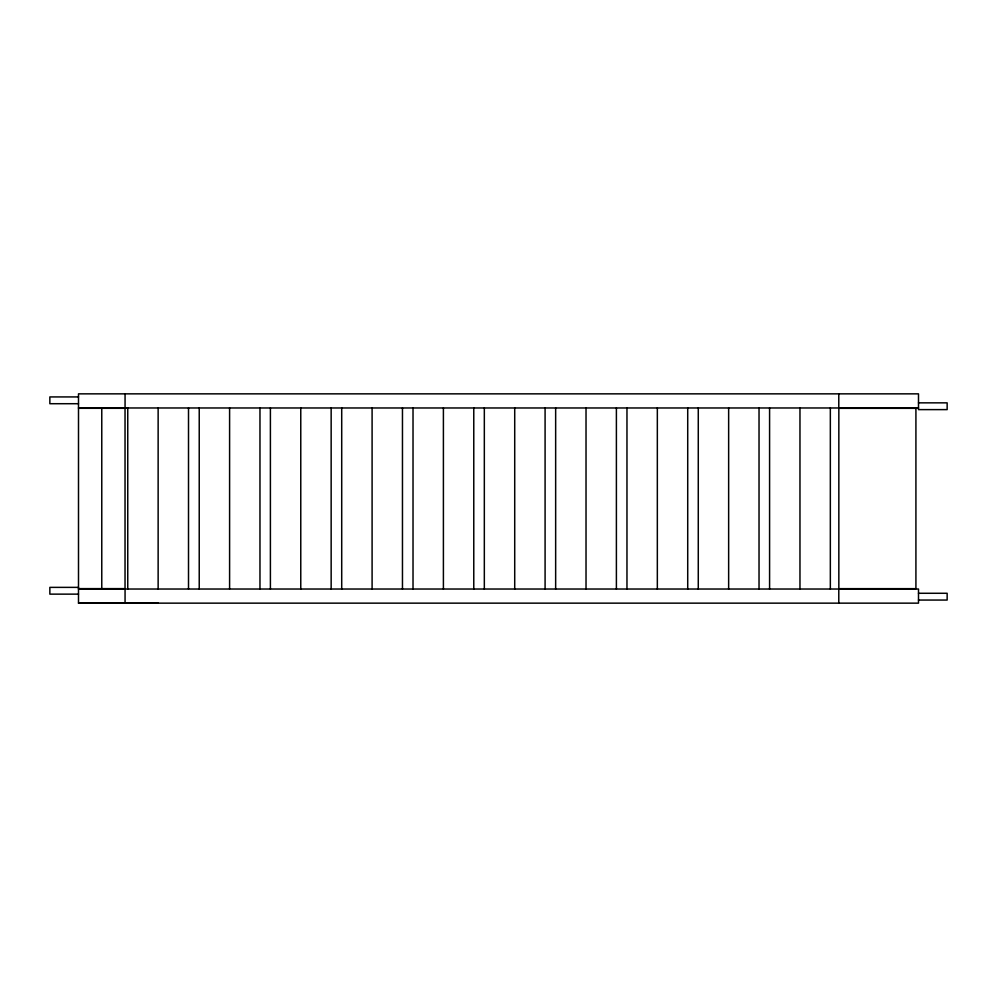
<?xml version="1.0" encoding="UTF-8"?>
<svg xmlns="http://www.w3.org/2000/svg" width="997" height="997" viewBox="0 0 997 997"><rect width="100%" height="100%" fill="white"/><g stroke="black" fill="none" stroke-linecap="round" stroke-linejoin="round"><path stroke-width="1.5" d="M78.501 396.931L49.85 396.931L49.85 403.71L78.501 403.71M918.499 402.85L947.15 402.85L947.15 409.617L918.499 409.617L918.499 393.852L78.501 393.852L78.501 407.972L918.499 407.972M78.501 407.947L127.541 407.972M78.501 587.37L49.85 587.37L49.85 594.137L78.501 594.137M78.501 588.629L125.036 588.629L125.036 408.296L78.501 408.296L78.501 603.148L158.187 603.148M78.501 589.028L918.499 589.028L918.499 603.148L78.501 603.148M918.499 593.277L947.15 593.277L947.15 600.057L918.499 600.057M838.789 393.852L838.789 407.972M838.789 589.028L838.789 603.148M830.339 407.972L830.339 589.028M799.968 407.972L799.968 589.028M769.584 407.972L769.584 589.028M759.029 407.972L759.029 589.028M728.645 407.972L728.645 589.028M698.274 407.972L698.274 589.028M687.718 407.972L687.718 589.028M657.335 407.972L657.335 589.028M626.963 407.972L626.963 589.028M616.395 407.972L616.395 589.028M586.024 407.972L586.024 589.028M555.653 407.972L555.653 589.028M545.085 407.972L545.085 589.028M514.714 407.972L514.714 589.028M484.33 407.972L484.33 589.028M473.774 407.972L473.774 589.028M443.403 407.972L443.403 589.028M413.02 407.972L413.02 589.028M402.464 407.972L402.464 589.028M372.093 407.972L372.093 589.028M341.709 407.972L341.709 589.028M331.154 407.972L331.154 589.028M300.77 407.972L300.77 589.028M270.399 407.972L270.399 589.028M259.968 407.885L259.968 588.928M229.597 407.885L229.597 588.928M199.226 407.885L199.226 588.928M188.508 407.935L188.508 588.978M158.137 407.935L158.137 588.978M127.753 407.935L127.753 588.978M125.061 393.852L125.061 407.972M125.061 589.028L125.061 603.148M101.769 408.296L101.769 588.629M915.919 408.321L838.838 408.321L838.838 588.666L915.919 588.666L915.919 408.321"/></g></svg>
